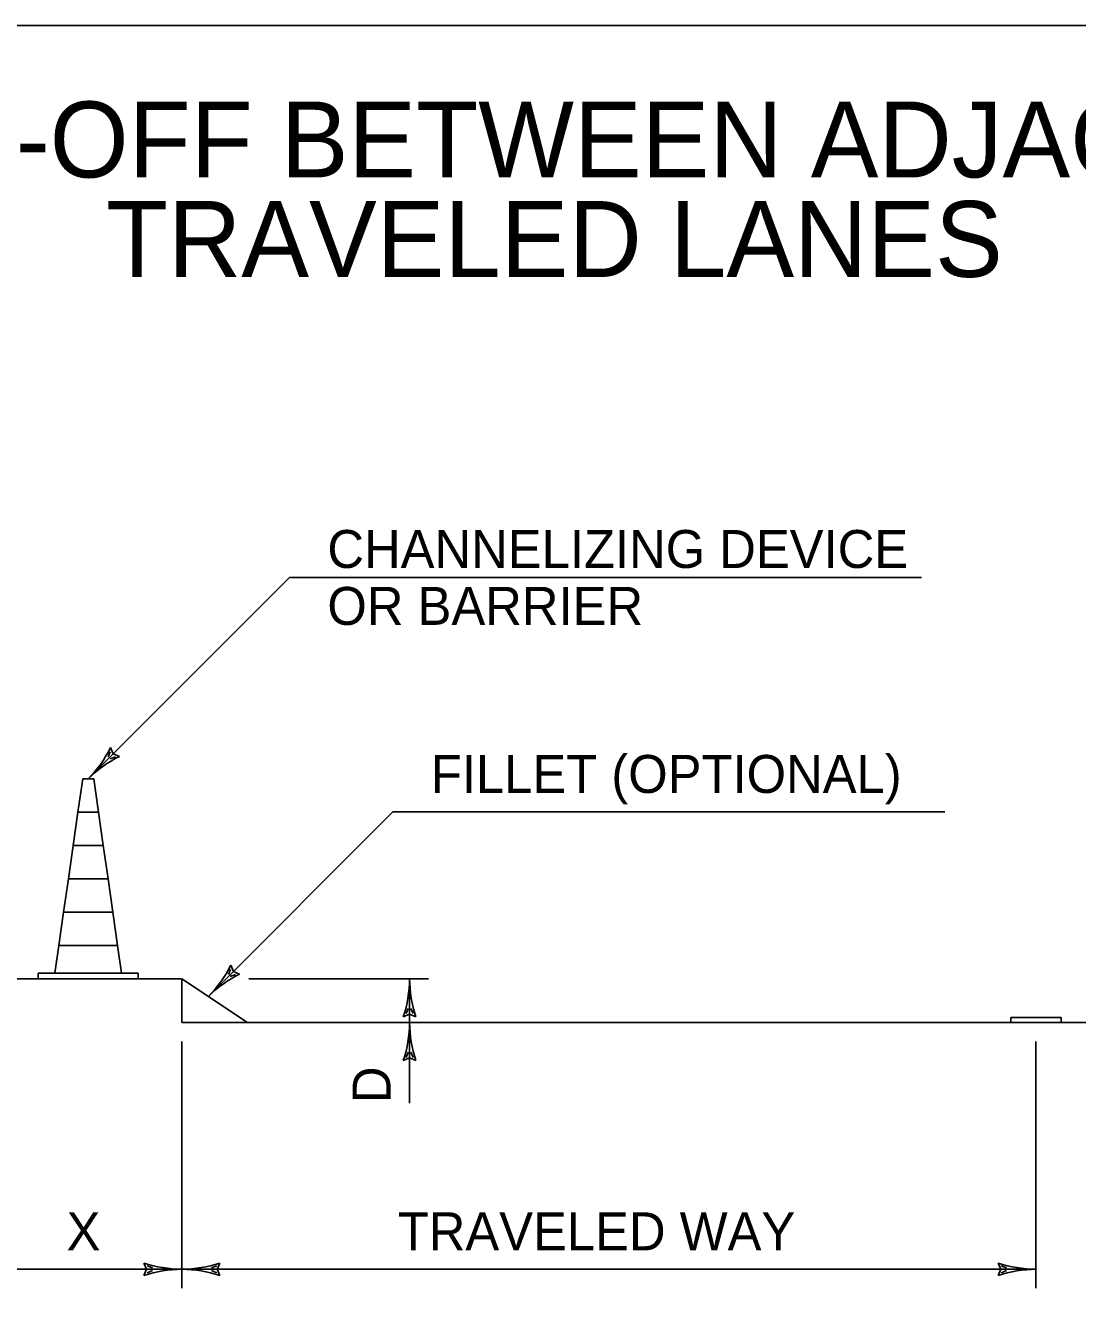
# Model space of a CAD drawing. Extents: x 0 to 32, y 0 to 21.
# Drawn here: x 21.239 to 25.12, y 16.268 to 21 of the extents above; entities that cross this region are included whole.
import ezdxf

# ---------------------------------------------------------------- set-up
doc = ezdxf.new("R2010")
doc.units = 0
for name, color, linetype in [('Default', 7, 'Continuous'), ('Level 1', 7, 'Continuous'), ('Level 63', 7, 'Continuous')]:
    doc.layers.add(name, color=color, linetype=linetype)

msp = doc.modelspace()

# ---------------------------------------------------------------- linework, layer by layer
at = {"layer": 'Default'}
msp.add_lwpolyline([(0, 21), (32, 21), (32, 0), (0, 0)], close=True, dxfattribs=at)
at = {"layer": 'Level 1'}
for p, q in [((21.4704, 18.2214), (22.2129, 18.9638)), ((22.2129, 18.9638), (24.5444, 18.9638)), ((21.5441, 18.302), (21.5519, 18.3214)), ((21.5625, 18.3134), (21.5531, 18.3367)), ((21.5511, 18.295), (21.5705, 18.3029)), ((21.5858, 18.304), (21.5625, 18.3134)), ((21.45, 18.2214), (21.4324, 18.0984)), ((21.4909, 18.2214), (21.45, 18.2214)), ((21.5085, 18.0984), (21.4909, 18.2214)), ((21.4324, 18.0984), (21.4148, 17.9754)), ((21.4324, 18.0984), (21.5085, 18.0984)), ((21.5085, 18.0984), (21.5261, 17.9754)), ((21.9137, 17.4183), (22.5946, 18.0992)), ((22.5946, 18.0992), (24.6307, 18.0992)), ((21.4148, 17.9754), (21.3972, 17.8524)), ((21.5261, 17.9754), (21.4148, 17.9754)), ((21.5436, 17.8524), (21.5261, 17.9754)), ((21.3972, 17.8524), (21.3797, 17.7294)), ((21.3972, 17.8524), (21.5436, 17.8524)), ((21.5436, 17.8524), (21.5612, 17.7294)), ((21.3797, 17.7294), (21.3621, 17.6065)), ((21.5612, 17.7294), (21.3797, 17.7294)), ((21.5788, 17.6065), (21.5612, 17.7294)), ((21.3621, 17.6065), (21.3475, 17.504)), ((21.3621, 17.6065), (21.5788, 17.6065)), ((21.5788, 17.6065), (21.5934, 17.504)), ((21.9874, 17.499), (21.9952, 17.5183)), ((22.0058, 17.5103), (21.9964, 17.5336)), ((22.0291, 17.501), (22.0058, 17.5103)), ((17.9018, 17.4835), (21.8142, 17.4835)), ((21.286, 17.504), (21.6549, 17.504)), ((21.286, 17.504), (21.286, 17.4835)), ((21.286, 17.4835), (21.6549, 17.4835)), ((21.6549, 17.504), (21.6549, 17.4835)), ((21.8161, 17.4835), (21.8161, 17.3218)), ((21.8161, 17.4835), (22.0583, 17.3218)), ((21.9944, 17.492), (22.0138, 17.4998)), ((22.0631, 17.4835), (22.7261, 17.4835)), ((22.6561, 17.4835), (22.6561, 17.0247)), ((22.6512, 17.3743), (22.643, 17.3551)), ((22.6611, 17.3743), (22.6692, 17.3551)), ((21.8161, 17.3218), (25.7165, 17.3218)), ((22.633, 17.3435), (22.6561, 17.3533)), ((22.6561, 17.3533), (22.6792, 17.3435)), ((24.875, 17.3218), (24.875, 17.3411)), ((25.0597, 17.3411), (24.875, 17.3411)), ((25.0597, 17.3411), (25.0597, 17.3218)), ((21.8161, 17.2518), (21.8161, 16.3418)), ((24.9673, 17.2518), (24.9673, 16.3418)), ((22.633, 17.1818), (22.6561, 17.1916)), ((22.6512, 17.2127), (22.643, 17.1935)), ((22.6561, 17.1916), (22.6792, 17.1818)), ((22.6611, 17.2127), (22.6692, 17.1935)), ((21.6761, 16.4349), (21.686, 16.4118)), ((21.707, 16.4167), (21.6878, 16.4249)), ((21.9252, 16.4167), (21.9445, 16.4249)), ((21.9463, 16.4118), (21.9561, 16.4349)), ((24.8273, 16.4349), (24.8372, 16.4118)), ((24.8582, 16.4167), (24.839, 16.4249)), ((21.8161, 16.4118), (21.053, 16.4118)), ((21.686, 16.4118), (21.6761, 16.3887)), ((21.707, 16.4069), (21.6878, 16.3987)), ((24.9673, 16.4118), (21.8161, 16.4118)), ((21.9252, 16.4069), (21.9445, 16.3987)), ((21.9561, 16.3887), (21.9463, 16.4118)), ((24.8372, 16.4118), (24.8273, 16.3887)), ((24.8582, 16.4069), (24.839, 16.3987))]:
    msp.add_line(p, q, dxfattribs=at)
for centre, start, end in [((21.1506, 18.5379), 315.2984, 333.4404), ((21.787, 17.9015), 116.5596, 134.7016), ((21.5939, 17.7348), 315.2984, 333.4404), ((22.2303, 17.0985), 116.5596, 134.7016), ((22.2061, 17.4858), 341.5596, 359.7016), ((23.1061, 17.4858), 180.2984, 198.4404), ((22.2061, 17.3241), 341.5596, 359.7016), ((23.1061, 17.3241), 180.2984, 198.4404), ((21.8185, 16.8618), 251.5596, 269.7016), ((21.8138, 16.8618), 270.2984, 288.4404), ((24.9697, 16.8618), 251.5596, 269.7016), ((21.8185, 15.9618), 90.2984, 108.4404), ((21.8138, 15.9618), 71.5596, 89.7016), ((24.9697, 15.9618), 90.2984, 108.4404)]:
    msp.add_arc(centre, 0.45, start, end, dxfattribs=at)
at = {"layer": 'Level 63'}
msp.add_line((32, 21), (0, 21), dxfattribs=at)

# ---------------------------------------------------------------- texts
at = {"layer": 'Level 1'}
for s, height, p in [('DROP-OFF BETWEEN ADJACENT', 0.28, (20.1218, 20.44)), ('TRAVELED LANES', 0.28, (21.5362, 20.0729)), ('CHANNELIZING DEVICE', 0.14, (22.3528, 18.9992)), ('OR BARRIER', 0.14, (22.3528, 18.7892))]:
    msp.add_text(s, height=height, dxfattribs=at).set_placement(p)
for s, rotation, p in [('FILLET (OPTIONAL)', 360, (22.7346, 18.1692)), ('D', 90, (22.5861, 17.0247)), ('X', 360, (21.3905, 16.4818)), ('TRAVELED WAY', 360, (22.6124, 16.4818))]:
    msp.add_text(s, height=0.14, rotation=rotation, dxfattribs=at).set_placement(p)

doc.saveas('drawing.dxf')
